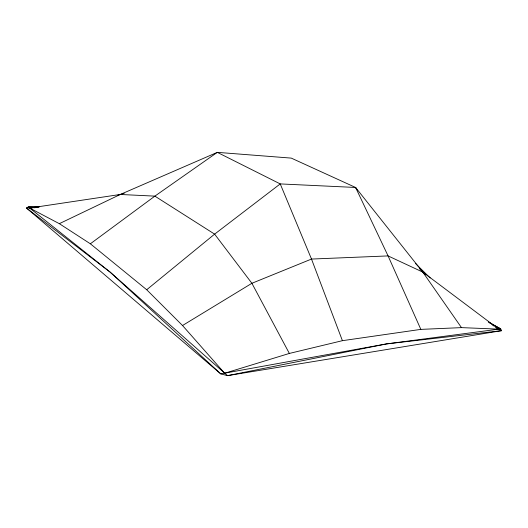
<?xml version="1.0" encoding="UTF-8"?>
<svg xmlns="http://www.w3.org/2000/svg" width="528" height="528" viewBox="0 0 528 528"><rect width="100%" height="100%" fill="white"/><g stroke="black" fill="none" stroke-linecap="round" stroke-linejoin="round"><path stroke-width="0.79" d="M39.026 207.075L28.327 206.903L29.667 208.039L59.327 223.674L90.361 243.791L146.705 289.74L214.619 234.135L280.236 183.916L355.588 187.466L422.809 272.111L461.479 327.624L498.736 329.135L500.656 328.825L501.6 330.68L227.502 375.646L220.744 373.87L26.4 207.992L28.327 206.903L39.032 206.956M90.361 243.791L154.869 196.132L217.305 152.354L291.278 158.11L355.588 187.466L356.895 189.539M146.705 289.74L182.523 325.519L251.896 283.285L311.5 259.063L388.08 255.915L422.809 272.111L498.736 329.135L501.6 330.68L386.509 343.913L220.744 373.87L110.042 272.052L29.667 208.039L26.4 207.992L110.042 272.052L227.502 375.646L386.509 343.913L498.736 329.135L495.31 326.911M59.327 223.674L120.278 194.469L217.305 152.354L280.236 183.916L311.5 259.063L342.415 340.679L420.842 329.38L461.479 327.624M342.415 340.679L289.357 353.437L224.657 373.237L182.523 325.519M117.949 195.175L124.205 193.347M32.129 208.032L29.667 208.039L120.278 194.469L154.869 196.132L214.619 234.135L251.896 283.285L289.357 353.437M29.667 208.039L32.116 207.88M33.752 207.775L35.389 207.669M489.053 322.562L500.656 328.825L488.426 322.054M496.584 327.921L498.736 329.135M492.571 325.129L493.937 326.02M425.773 274.883L419.377 268.613M415.543 263.564L430.181 277.972M355.588 187.466L388.08 255.915L420.842 329.38"/></g></svg>
